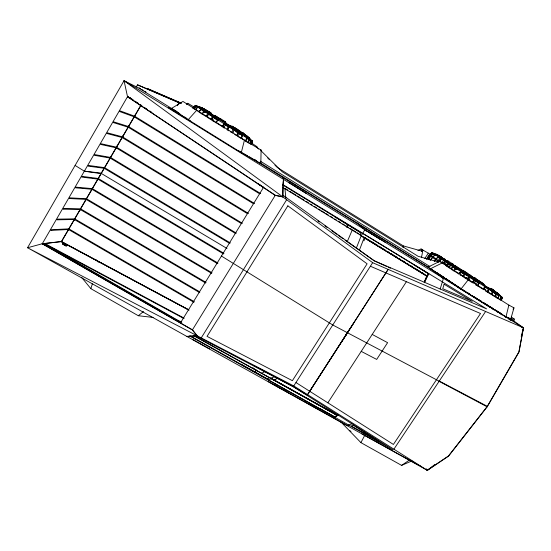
<?xml version="1.0" encoding="UTF-8"?>
<svg xmlns="http://www.w3.org/2000/svg" width="551" height="551" viewBox="0 0 551 551"><rect width="100%" height="100%" fill="white"/><g stroke="black" fill="none" stroke-linecap="round" stroke-linejoin="round"><path stroke-width="0.83" d="M180.659 114.629L168.709 107.638L241.29 152.641L260.83 163.571L261.091 150.072L260.52 149.521M282.821 176.83L283.483 179.344L282.808 196.9L275.218 195.378L127.522 96.714L124.044 80.694L138.79 88.084L176.726 111.633M225.352 123.624L226.675 124.857L225.318 124.009M43.722 244.623L42.275 243.742L127.522 96.714L275.286 195.268L282.808 196.9L282.801 184.516L283.483 179.344M421.467 257.579L422.672 251.339L403.339 245.911L277.373 167.518L274.97 165.142M513.794 321.605L514.283 319.07L511.349 317.039M174.757 110.345L179.736 113.664M225.028 125.401L225.951 122.859L219.656 118.92L218.781 119.147L218.272 120.001M246.29 138.831L245.739 141.27L247.668 142.42M248.308 142.805L249.038 139.575L246.4 137.908M402.995 247.461L403.339 245.911M252.021 141.325L251.256 144.472L251.593 144.61L252.351 141.476L250.76 140.533M439.085 381.333L487.167 406.817L519.008 352.02L523.45 327.817L511.548 319.346L505.983 316.839L508.869 305.096L439.691 261.339L428.12 267.063L443.459 278.331L440.166 289.013M241.29 152.641L244.444 140.154L182.932 101.432L171.513 108.437L188.194 119.725L196.645 110.331M225.366 125.132L225.951 122.859L225.125 123.114L223.196 126.234M225.159 123.527L225.593 121.867L220.069 118.417L219.401 118.603M500.198 299.999L500.983 296.996L502.044 297.616L501.258 300.605M495.37 297.106L496.169 294.069L493.655 292.471L498.738 295.646L497.939 298.67M521.212 336.42L523.374 328.21M251.669 144.424L252.537 141.18L249.018 137.798M237.509 136.255L238.369 133.039L237.185 132.274M241.001 134.637L242.192 135.401L241.338 138.604L238.142 136.648M246.8 137.233L246.207 136.91L251.222 140.601L250.333 143.887L251.352 144.452L252.241 141.194L246.889 137.426M250.016 143.708L250.939 140.436L246.786 137.275L249.403 139.52L248.473 142.812L249.507 143.405M508.869 305.096L513.973 307.837L510.791 318.946L511.48 319.428M499.543 295.295L502.23 297.416L501.32 300.543L502.23 297.416L498.958 294.84M153.116 317.438L138.322 315.73L90.874 288.669L92.354 283.806M496.699 292.85L499.041 295.432L498.042 298.504L500.363 299.882L501.355 296.831L499.02 294.262L496.699 292.85L495.804 294.2M239.83 134.334L240.718 132.86L242.564 135.202L241.455 138.432L245.043 140.608M245.76 141.042L246.855 137.833L245.016 135.505L240.436 132.633L237.15 129.822L233.796 129.382M487.463 292.237L488.475 289.303L487.242 288.497M483.413 289.716L484.432 286.782L488.475 289.303M359.362 250.271L364.369 237.164L365.823 238.06M356.332 248.129L361.373 235.325L359.982 234.471M494.254 292.133L490.156 289.578L496.114 293.773L494.936 296.755L492.539 295.281M491.94 294.909L493.124 291.92L491.265 290.287M227.046 129.802L228.142 126.654M222.411 126.916L223.644 123.892L228.272 126.778M426.963 275.658L424.435 281.795L427.004 276.141L282.945 187.554M363.922 240.856L365.244 237.729M487.125 287.581L490.865 289.909L492.408 291.479L491.148 294.427L487.766 292.333L489.026 289.378L485.899 286.52L488.661 288.29M347.233 241.696L352.358 229.774L350.154 228.424M232.729 133.218L234.127 130.132L232.439 128.555L238.142 132.619L236.758 135.704L234.74 134.465M473.082 283.242L474.294 280.39M477.469 285.997L478.743 283.221L474.259 280.349M424.614 282.353L428.699 273.544L426.908 276.292L361.959 236.365L427.08 276.023M230.27 131.703L231.702 132.584L233.197 129.554C232.894 128.163 225.938 123.865 228.913 126.888L227.411 129.933L228.844 130.814M424.153 282.498L428.699 273.544M513.973 307.837L513.043 309.221M412.038 460.87L401.583 465.375L360.905 442.625L365.065 434.773M439.278 381.044L487.449 406.404L448.542 456.132L427.314 470.306L293.855 385.982L27.55 247.75L427.314 470.306L448.452 456.001L487.222 406.5L518.877 351.944L523.45 327.817L124.044 80.694L27.55 247.75L42.275 243.742L61.354 241.613L140.953 105.062M66.451 244.975C56.161 239.823 73.862 248.301 62.621 243.804M63.055 244.355L66.947 245.415L63.055 244.355L66.223 246.056L66.947 245.415M66.223 246.056L63.117 244.251M476.408 280.886L477.917 280.376L478.805 281.657L484.715 285.411L485.011 286.734L483.468 289.523L477.607 285.852L479.156 283.069L478.881 281.761L477.979 283.124M215.861 122.818L217.425 120.001L213.044 117.246L211.481 120.063M177.422 105.723L179.075 102.803L180.625 103.278L138.811 85.343L137.502 84.861L136.214 87.079M44.369 244.947L45.051 244.761L42.957 243.563L42.275 243.742L192.437 329.842L197.113 335.766L186.823 336.42L197.113 335.766L192.375 329.953L275.286 195.268M188.339 309.758L61.457 241.799L140.884 105.565M111.013 156.649L111.385 156.009L110.179 158.096L235.256 233.328M116.991 146.387L117.37 145.739L116.171 147.847L241.29 223.486M122.997 136.09L123.369 135.443L122.184 137.557L247.378 213.63M135.071 115.379L135.45 114.732L134.272 116.874L259.549 193.773M178.317 104.284L179.171 102.83L178.366 104.187M187.009 104.635L187.815 103.278L194.159 107.114M263.433 187.505L180.432 322.962M91.156 190.708L92.361 188.656L217.982 263.089M199.634 108.03L200.123 107.204L207.169 110.868L202.3 108.506M203.663 111.357L204.4 110.124L201.074 109.229L197.83 107.149L195.412 109.546L198.635 111.646L201.074 109.229M211.901 115.744L209.408 112.452L204.779 110.31L204.276 111.164L208.836 113.403L209.931 114.732M207.155 111.743L207.672 110.868L201.287 107.507C205.964 109.429 209.098 112.886 213.196 115.586M225.09 122.701L225.593 121.867L224.898 122.033M234.946 130.477L236.579 130.766L237.15 129.822L241.455 132.474L244.734 135.277M238.948 131.427L239.451 130.587L235.491 128.087L233.893 127.908M240.436 132.633L239.926 133.48L236.579 130.766M242.082 133.542L242.598 132.681L243.156 132.984L249.548 138.143L249.052 138.962L244.499 135.56L245.057 134.637L241.793 133.473M85.26 200.812L86.479 198.773L212.039 272.793M248.15 138.329L248.646 137.523L242.598 132.681L240.105 132.082L238.004 130.739M341.668 341.778L388.159 269.391L307.541 394.626L349.603 329.291M79.757 210.255L80.618 208.857L206.074 282.449M79.392 210.881L80.246 209.49L205.702 283.049M201.239 337.908L286.658 199.717M73.91 220.29L74.771 218.905L199.428 291.651M73.545 220.917L74.406 219.532L199.799 292.691M269.081 377.27L267.903 379.143L240.945 364.135M255.079 372.173L256.525 369.886M346.607 227.274L348.129 224.87M338.121 415.075L335.008 417.369L336.709 414.758L270.858 378.179L268.275 381.76M361.229 235.918L364.858 229.698L357.151 222.99M366.215 231.2L366.415 230.883L380.08 239.334M67.711 230.917L68.951 228.92L194.283 301.693M225.056 123.128L222.384 126.654L216.006 122.666L218.713 119.161L225.125 123.114M428.086 256.938L428.823 255.788M359.996 234.044L360.788 232.818L334.595 216.653M309.71 391.258L353.308 323.712M421.942 251.566L422.817 250.209L421.019 248.983L417.982 250.471M327.873 402.795L406.39 281.706M424.8 258.536L428.299 253.15L430.448 254.493M440.228 258.736L441.048 257.482L438.286 256.78L435.118 254.741L432.962 256.78L436.117 258.832L438.286 256.78M441.027 257.73L441.537 256.945L435.745 253.956L435.29 254.658L436.729 255.395M439.615 257.537L440.89 258.35L441.358 257.634L445.16 259.369L447.515 262.662M445.683 261.518L444.636 260.175L445.16 259.369L438.169 255.595M459.265 269.776C458.356 268.406 452.977 262.799 451.73 265.534L459.307 269.818M459.5 269.549L460.03 268.736L454.513 265.272L454.1 265.692L459.651 269.177L460.03 268.736M461.38 270.913L461.924 270.08L466.339 272.828L467.971 275.665M462.303 273.234L463.198 271.877L458.535 268.916L456.125 268.516L453.914 270.823M463.46 271.994L462.95 272.773L466.118 274.178L466.69 273.303L462.034 270.348L458.804 269.033L463.46 271.994L466.69 273.303L468.281 276.099M466.594 275.032L469.108 275.548L469.638 274.735L476.216 279.495M467.255 274.329L469.638 274.735L472.779 277.373L472.303 278.09L469.108 275.548L466.614 275.011M474.838 279.02L475.361 278.221L474.129 277.415L477.366 279.956M473.832 281.313L474.735 279.949L470.54 277.318L469.886 277.38L468.019 279.949L472.138 282.553L474.005 279.977L474.735 279.949M476.395 280.294L476.939 279.46L482.524 282.973L483.089 283.944M475.713 281.692L477.338 281.251L477.917 280.376L483.709 283.999L484.632 285.308M478.805 281.657L478.289 282.443L477.338 281.251M490.121 289.778L491.719 290.205L492.298 289.337L494.64 290.763M497.002 294.062L495.838 293.359L496.355 292.581L491.396 288.6L486.443 287.567M393.896 449.189L485.61 311.48M426.474 259.08L427.232 257.951L427.679 258.309L426.908 259.445M345.195 336.131L347.495 332.77M458.859 274.226L460.588 271.76L465.251 274.68M462.62 276.623L464.348 274.15L465.368 274.77M430.779 259.7L432.452 257.469L430.682 256.305L429.022 258.522L430.779 259.7L432.597 257.572L435.483 259.445L434.147 261.084M467.014 279.316L468.97 276.802L470.464 277.119L466.001 274.315L464.913 274.24L462.964 276.747M468.254 279.777L461.035 288.993L430.434 268.771L442.129 262.985M206.646 116.908L208.795 114.277L214.704 117.487L210.565 114.883M214.394 117.301L212.638 116.702L210.489 119.34L207.286 117.315M203.884 111.454L201.838 113.954L198.918 112.073L200.95 109.587L205.151 112.239M434.436 261.277L435.779 259.645L438.768 261.567M447.013 261.883C455.14 267.345 448.604 261.973 445.642 261.58L443.741 263.839L446.572 265.637M204.366 111.481L202.141 114.043L205.73 116.33L207.954 113.747L211.129 115.076L206.535 112.197L204.366 111.481L207.954 113.747M441.627 259.032L439.657 261.236L442.908 263.302L444.877 261.098L446.468 261.663L441.627 259.032L444.877 261.098M451.131 269.246L453.149 267.008L455.546 268.495M455.794 268.709L453.769 270.954L451.792 269.673M463.198 271.877L460.781 271.478L458.563 273.806L454.582 271.25M196.204 106.501L193.918 108.781L195.268 109.704L197.568 107.404L196.204 106.501L198.064 107.659M335.008 417.369L338.059 414.428M195.46 105.709L192.967 108.01L193.525 108.43L196.039 106.116L199.31 107.693L195.46 105.709L196.039 106.116M195.323 105.565L192.884 107.941L195.385 105.654L198.759 107.156L195.385 105.654M450.959 265.327L448.576 267.483L450.484 268.736L452.881 266.574L456.145 268.172L450.959 265.327L452.881 266.574M452.034 265.382L454.988 267.269L449.086 264.101L446.689 266.216L447.667 266.877M448.163 267.201L450.573 265.079L453.542 266.367M430.648 254.252L432.301 252.813C436.103 254.231 440.607 255.499 443.087 258.887M432.425 253.102L430.179 255.044L431.034 255.636L433.286 253.68L436.137 254.948L432.425 253.102L433.286 253.68M446 265.802L448.3 263.819L449.485 264.563M447.123 265.713L448.858 264.211L448.3 263.819M192.802 107.906L195.268 105.799L196.521 106.584M431.867 252.709L429.622 254.631L430.028 254.941L432.28 253.005L435.09 254.369L431.867 252.709L432.28 253.005M448.418 263.44L451.868 264.549L448.418 263.44L446 265.486M432.115 253.061L429.973 254.865M438.259 257.131L436.027 258.991L439.016 260.905L441.255 259.046L442.494 259.803L438.259 257.131L441.255 259.046M138.322 315.73L143.494 311.529M445.883 265.63L448.273 263.736M433.334 253.956L431.068 255.747L432.838 256.911L435.118 255.113L433.334 253.956L435.82 255.506M453.067 265.782L453.432 265.534M427.659 470.072L435.021 464.369M62.559 243.914L63.303 243.28M401.583 465.375L409.765 459.837M186.403 104.153L187.815 103.278M502.243 297.471L499.785 295.515M274.178 380.631L275.59 379.873M337.708 414.338L336.613 414.903L194.531 336M261.511 373.303L264.976 371.574M475.437 280.211L476.939 279.46M421.281 250.96L422.817 250.209M337.605 414.324L336.303 414.841L194.71 336.206M270.541 378.323L274.591 376.712L277.16 378.082M347.047 425.613L351.862 423.781M273.544 379.99L277.8 378.42L293.559 386.843L304.496 393.38M475.568 281.644L477.366 281.272L465.636 273.875L466.118 274.178M224.608 123.968L225.38 123.81M42.213 243.852L61.409 241.51L188.359 309.614M212.08 115.634L213.547 115.476M465.994 273.475L467.709 273.324L469.266 274.88L465.884 272.745M211.66 115.297L213.23 115.166L214.759 116.082M473.192 278.896L474.046 278.923L470.065 276.43M68.42 229.491L50.844 230.401L51.222 229.739L68.779 228.865M229.45 126.806L232.66 126.73L237.784 129.96L239.912 131.944M74.254 219.484L56.98 219.815L57.366 219.153L74.619 218.857M229.436 126.11L231.95 126.117L236.847 129.154L239.031 131.221M235.167 129.141L236.847 129.154M80.102 209.442L63.145 209.187L63.53 208.526L80.474 208.815M514.283 319.07L510.791 318.946L505.983 316.839L461.035 288.993L434.829 271.56M85.977 199.366L69.33 198.525L69.715 197.857L86.349 198.739M91.872 189.255L75.542 187.815L75.928 187.147L92.244 188.621M237.853 130.415L239.451 130.587L242.254 132.956L240.277 131.703M75.094 165.438L84.351 171.168L101.288 173.11M97.789 179.109L81.768 177.071L82.161 176.396L98.161 178.469M236.441 131.806L238.948 132.144M104.105 168.275L88.119 166.133L88.504 165.458L104.476 167.635M84.351 171.168L100.978 173.641M234.816 130.415L237.033 131.055L225.201 123.699M110.062 158.047L94.393 155.306L94.786 154.624L110.441 157.407M456.256 268.206L458.549 268.626L461.318 270.307M193.959 335.793L198.629 336.675M116.047 147.792L100.695 144.438L101.095 143.756L116.419 147.151M450.546 264.115L449.182 263.819L445.642 261.58M488.207 288.407L492.298 289.337M242.64 134.065L245.057 134.637M240.677 132.385L243.156 132.984M473.688 277.821L475.361 278.221L479.274 281.299L478.013 280.466M219.532 118.837L220.813 119.161L215.345 115.724L213.389 115.214M435.118 254.741L437.859 255.444L441.358 257.634M490.032 289.736L492.36 290.604L483.695 285.225M122.046 137.495L107.025 133.528L107.424 132.846L122.425 136.848M201.163 108.113L203.298 108.678L206.508 110.641M197.83 107.149L201.143 108.044L204.779 110.31M219.346 119.044L221.22 119.567L215.544 116.034L213.698 115.531L213.216 116.33L215 116.936L215.441 118.458L214.738 116.771M438.885 262.118L418.078 256.291L282.277 171.816L260.809 150.561M200.523 107.886L201.9 108.306L199.724 106.997L196.252 105.95L198.456 107.266M199.882 107.583L202.568 108.402L200.901 107.314L197.575 106.302L198.663 107.018M128.073 127.164L113.375 122.577L113.775 121.888L128.452 126.516M451.021 263.406L452.984 264.067L453.487 265.596M521.831 327.26L523.45 327.817L372.765 262.744L124.044 80.694M134.12 116.791L119.753 111.584L120.152 110.896L134.499 116.144M130.07 98.285L129.588 98.092M445.552 265.396L446.703 265.858M458.804 268.743L461.924 270.08M370.499 266.285L480.52 313.505L393.407 444.443L296.032 382.594M464.775 272.153L466.339 272.828M181.134 103.071L146.766 88.312L181.362 103.333M137.502 84.861L179.075 102.803M199.407 107.121L197.086 106.081L199.799 107.328M505.983 316.839L511.548 319.346M386.644 266.45L374.26 260.809L345.146 240.215M388.186 267.159L390.507 268.213M201.528 108.23L209.408 112.452L208.836 113.403L208.12 112.962L218.809 119.712M203.629 108.843L210.806 112.666L212.769 115.338M208.822 111.736L210.806 112.666M199.104 107.087L197.637 106.377L198.484 106.866M440.89 258.35L444.636 260.175M452.226 264.776L457.151 267.159L456.586 268.055L457.674 269.301L455.815 267.566L459.417 269.907M42.275 243.742L192.375 329.953M199.937 108.079L200.364 108.306L198.718 107.28M501.011 298.952L501.417 299.159L500.928 298.759M454.534 266.939L456.6 268.006L457.702 269.253M361.215 351.373L376.684 359.417L387.601 342.674L372.207 334.423M196.011 335.793L293.559 386.843L392.808 449.719L189.544 335.952M200.571 107.672L200.178 107.466L200.757 107.831M221.426 256.043L332.873 325.042L439.175 381.196M310.475 404.992L308.216 403.8L347.144 425.468M311.976 405.784L315.737 407.768M317.245 408.567L318.747 409.359M246.814 135.973L247.33 136.249M253.674 365.54L260.451 369.156M261.959 369.962L273.854 376.312M44.879 243.542L184.013 318.072M44.039 243.638L183.917 318.554M61.354 241.613L189.055 310.123M361.973 433.926L418.65 465.113M420.137 465.932L421.632 466.752M174.977 319.249L177.016 320.379A16.158 3.802 29 0 0 181.093 322.356M192.912 339.636L209.552 348.879M273.544 384.467L288.696 392.877M319.635 408.449L335.339 417.19M304.579 401.376L306.074 402.202M268.371 381.616L307.465 403.38M190.501 336.014L269.418 380.204M269.418 380.452L335.104 417.224M238.177 150.533L247.716 155.878M249.183 156.704L430.682 268.922M252.813 367.806L254.293 368.64M270.858 378.179L336.544 415.013M230.759 126.882L227.081 124.595L230.635 126.813M249.562 139.796L250.299 140.216M421.019 248.983L428.299 253.15M45.43 244.272L175.335 318.884A14.126 3.32 29 0 0 181.816 322.08M44.982 244.589L175.246 319.401M251.222 140.601L252.241 141.194M68.586 229.54L193.911 302.292M248.48 138.425L249.513 139.024M86.114 199.407L211.667 273.399M213.044 117.246L214.167 117.907M91.996 189.289L217.611 263.695M249.403 139.52L250.939 140.436M432.301 252.813L433.775 253.687M455.333 267.297L456.476 267.979L455.987 267.669M98.271 178.503L223.954 253.343M97.899 179.137L223.582 253.956M244.444 140.154L261.091 150.072M101.232 173.407L226.984 248.473M305.95 394.247L307.41 395.122M104.587 167.669L230.359 242.97M104.215 168.31L229.25 243.143M246.862 138.184L247.895 138.804M110.551 157.455L236.372 233.156M499.041 295.432L501.355 296.831M432.101 269.873L461.215 288.924M116.543 147.2L242.406 223.313M246.469 138.019L249.038 139.575M455.856 267.538L459.465 269.735M496.355 292.581L498.676 294L491.396 288.6M496.01 297.499L497.298 298.277M139.176 87.871L140.533 88.697M141.882 89.524L143.239 90.343M144.589 91.17L146.036 92.051M122.563 136.917L248.494 213.457M240.849 132.798L242.171 133.604M467.51 274.295L467.709 273.324L462.957 270.327L464.527 271.891M495.122 295.419L496.506 296.259M282.801 184.516L486.588 308.877L374.26 260.809L282.808 195.109M362.751 233.521L428.595 273.702M282.443 184.799L362.51 233.645M254.569 203.546L128.597 126.585L129.395 125.105L128.218 127.233L253.453 203.718M242.564 135.202L246.855 137.833M443.218 259.604L447.219 262.124M494.667 293.077L498.738 295.646M209.476 113.54L215 116.936L215.544 116.034L216.102 118.479M240.029 134.003L241.338 134.802M171.513 108.437L176.864 111.722M285.638 188.745L287.836 190.102M290.04 191.452L295.901 195.061M297.368 195.963L300.302 197.768M301.769 198.67L303.966 200.02M306.163 201.37L308.367 202.727M310.564 204.077L312.031 204.979M314.228 206.329L316.432 207.686M318.63 209.036L320.097 209.938M321.564 210.84L324.498 212.645M325.965 213.547L328.162 214.897M330.359 216.254L332.563 217.604M334.76 218.954L336.227 219.856M338.424 221.213L340.621 222.563M342.825 223.913L344.292 224.815M345.759 225.717L348.687 227.522M353.046 230.201L355.822 231.909M357.213 232.763L358.598 233.617M367.276 238.955L370.189 240.746M371.643 241.641L377.469 245.223M378.923 246.118L381.836 247.909M383.289 248.804L385.473 250.147M387.656 251.483L389.116 252.379M390.569 253.274L393.483 255.065M394.936 255.96L397.119 257.303M399.303 258.646L400.763 259.542M402.946 260.885L405.13 262.228M407.313 263.571L408.766 264.466M410.219 265.362L412.403 266.705M414.586 268.048L420.413 271.629M421.866 272.525L424.05 273.868M134.651 116.227L260.664 193.601M444.643 259.969L447.26 261.573M472.779 277.373L476.484 279.708M237.144 132.219L240.408 134.251M238.369 133.039L242.192 135.401M493.124 291.92L496.114 293.773M413.546 264.549L428.912 274.033M236.227 129.485L239.217 131.386M211.005 113.947L214.511 116.116M204.786 110.82L205.509 111.268M233.101 128.989L237.109 131.475M234.127 130.132L238.142 132.619M489.026 289.378L492.408 291.479M462.709 289.736L465.609 291.534M467.062 292.429L469.962 294.227M474.315 296.927L477.214 298.725M478.667 299.62L481.567 301.418M483.744 302.768L488.82 305.915M490.273 306.811L493.173 308.608M495.349 309.958L500.432 313.106M461.917 289.385L470.623 294.778M472.069 295.68L481.505 301.521M483.682 302.864L493.111 308.712M495.287 310.055L502.54 314.552M364.762 229.857L365.85 230.532M441.199 277.146L443.355 278.482M228.3 125.862L232.57 128.521M466.917 274.384L470.044 276.326M228.913 126.888L233.197 129.554M228.665 126.957L223.802 123.927M487.49 287.808L490.865 289.909M483.695 288.331L485.638 289.544M487.532 290.728L488.744 291.472M223.072 127.329L224.395 128.149M485.438 290.976L486.788 291.816M260.444 161.229L429.973 266.567M260.403 162.91L428.595 267.352M452.984 264.067L448.177 261.057L446.234 260.416L445.787 261.105L447.667 261.835L448.177 261.057L448.9 263.35M446.083 260.361L448.287 261.697M225.283 123.169L231.427 126.999L231.95 126.117L233.583 127.667M226.523 124.133L230.724 126.764M466.098 273.675L469.679 275.913L469.108 275.548M244.499 135.56L245.305 136.063M466.986 274.625L468.846 275.789M198.67 107.059L200.419 108.196L199.29 107.445M434.663 254.066L436.667 255.271M230.731 126.344L227.494 124.312L230.959 126.496M466.153 273.875L476.546 280.376M225.511 123.486L231.42 127.191M479.156 283.069L485.011 286.734M477.565 282.422L478.874 283.242M217.838 119.822L224.209 123.81M216.874 119.588L218.251 120.449M458.342 287.532L486.072 304.889M487.532 305.798L489.722 307.169M491.912 308.539L494.102 309.91M496.293 311.281L497.753 312.19M499.943 313.56L502.126 314.931M504.317 316.302L506.507 317.672M508.697 319.043L510.887 320.413M481.002 282.635L483.137 284.02M454.072 265.72L460.498 269.866M216.825 117.377L218.892 118.672M224.856 122.549L231.317 126.613M467.234 274.791L469.9 276.464L469.466 276.175M455.608 267.738L456.999 268.613M470.54 277.318L474.645 279.901M431.901 252.964L433.961 254.259M213.561 117.508L217.803 120.194M473.247 281.781L476.794 284.013M475.589 284.819L476.842 285.604M212.107 120.455L214.608 122.033M466.001 274.315L470.037 276.864M500.852 296.865L502.044 297.616M464.913 274.24L468.97 276.802M469.886 277.38L474.005 279.977M469.046 277.063L470.327 277.869M206.535 112.197L210.117 114.456M208.795 114.277L212.638 116.702M466.284 277.387L469.727 279.564M452.564 265.196L444.168 259.886L445.773 261.594M444.65 261.146L445.973 261.987M238.542 130.642L240.518 131.896M461.779 272.463L464.679 274.302M446.234 264.067L442.212 261.511M462.985 275.293L464.307 276.134M463.639 277.174L466.339 278.889M483.702 284.895L489.384 288.517M486.209 286.713L488.84 288.387M456.125 268.516L460.781 271.478M210.096 114.002L210.489 114.25M459.885 273.324L461.125 274.116M439.416 257.813L441.571 259.19M202.575 110.551L204.882 112.018M203.498 111.15L205.254 112.273M460.113 275.025L461.366 275.824M456.717 269.239L453.48 267.152M438.472 259.122L439.622 259.858M453.149 267.008L456.869 269.343M212.176 114.89L212.858 115.324M251.201 142.819L257.207 146.855M453.693 266.601L455.629 267.848M435.194 254.397L436.509 255.258M449.086 264.101L450.573 265.079M448.948 266.264L449.919 266.904M131.524 98.836L133.679 100.261M136.545 102.155L138.694 103.574M129.795 97.809L132.646 99.69M134.788 101.102L136.93 102.52M139.782 104.401L141.924 105.813M144.775 107.7L146.917 109.112M149.776 110.999L151.911 112.411M436.833 272.628L440.325 274.942M441.723 275.872L444.519 277.718M445.917 278.648L461.283 288.82M257.868 183.669L259.852 184.991A16.544 0.737 33.6 0 0 261.821 186.279M428.836 259.142L430.593 260.327M184.695 117.019L186.837 118.472M188.249 119.429L190.391 120.876M248.646 137.523L249.548 138.143M433.933 254.266L433.334 253.825M257.703 161.829L254.617 159.315M251.607 140.533L252.537 141.18M196.996 106.288L197.575 106.694M317.948 220.979L319.346 221.963M324.925 225.91L327.012 227.391M331.895 230.841L336.778 234.292M338.169 235.284L343.053 238.735M432.886 270.197L434.119 271.085M427.872 258.453L428.678 259.039M385.858 242.66L369.37 232.364L370.024 232.866M491.719 290.205L495.838 293.359M235.491 128.087L238.301 130.456M306.122 193.332L289.13 182.718L289.502 183.049M426.109 469.218L427.314 470.306L426.419 468.873M232.66 126.73L234.816 128.727M256.959 147.31L258.756 149.094M267.765 158.006L269.57 159.79M349.878 430.551L350.987 431.653M96.019 259.817L98.381 262.166M372.676 262.655L293.821 385.817M340.614 421.618L360.905 442.625M250.126 139.086L247.172 136.242L249.624 138.831M500.377 296.025L498.235 293.628L495.459 291.837L497.057 293.628M440.669 258.13L441.744 259.376L440.648 258.13M473.047 277.587L474.824 279.736M81.789 277.58L90.874 288.669M205.034 109.58L206.095 110.903M207.624 110.717L210.089 114.071M443.362 259.294L444.299 260.602M463.226 272.442L464.424 274.536M227.343 124.74L227.591 125.428M226.778 124.312L227.019 125.056M260.299 161.223L260.83 163.571M284.901 188.297L285.873 198.291M263.13 187.003A14.457 0.647 33.6 0 1 258.013 183.655M263.729 187.505A16.544 0.737 33.6 0 1 262.469 186.693M238.418 135.188A33.866 0.351 32 0 1 237.15 134.403M228.438 129.017A33.866 0.351 32 0 1 227.205 128.245M224.718 126.702A33.866 0.351 32 0 1 222.845 125.532M213.258 119.526A33.866 0.351 32 0 1 211.859 118.644M207.851 116.109A33.866 0.351 32 0 1 206.591 115.311M194.11 107.19A33.866 0.351 32 0 1 194.276 107.238M444.113 284.226L442.756 288.731L472.207 301.363L444.113 284.226M287.849 205.833L207.045 336.372L292.381 380.686L367.104 263.819L287.849 205.833M127.598 96.597L129.705 98.14L127.598 96.597M429.057 255.141L427.528 257.407L427.975 257.765L429.511 255.485L429.057 255.141M429.704 255.623L428.134 257.889L428.947 258.467L430.524 256.194L429.704 255.623M353.26 425.227L351.207 425.985L379.253 441.688L353.26 425.227M231.427 126.999L229.788 126.909L231.427 126.999M240.89 133.418L237.626 132.86L240.89 133.418M130.546 98.14L127.522 96.714L130.532 98.161"/></g></svg>
